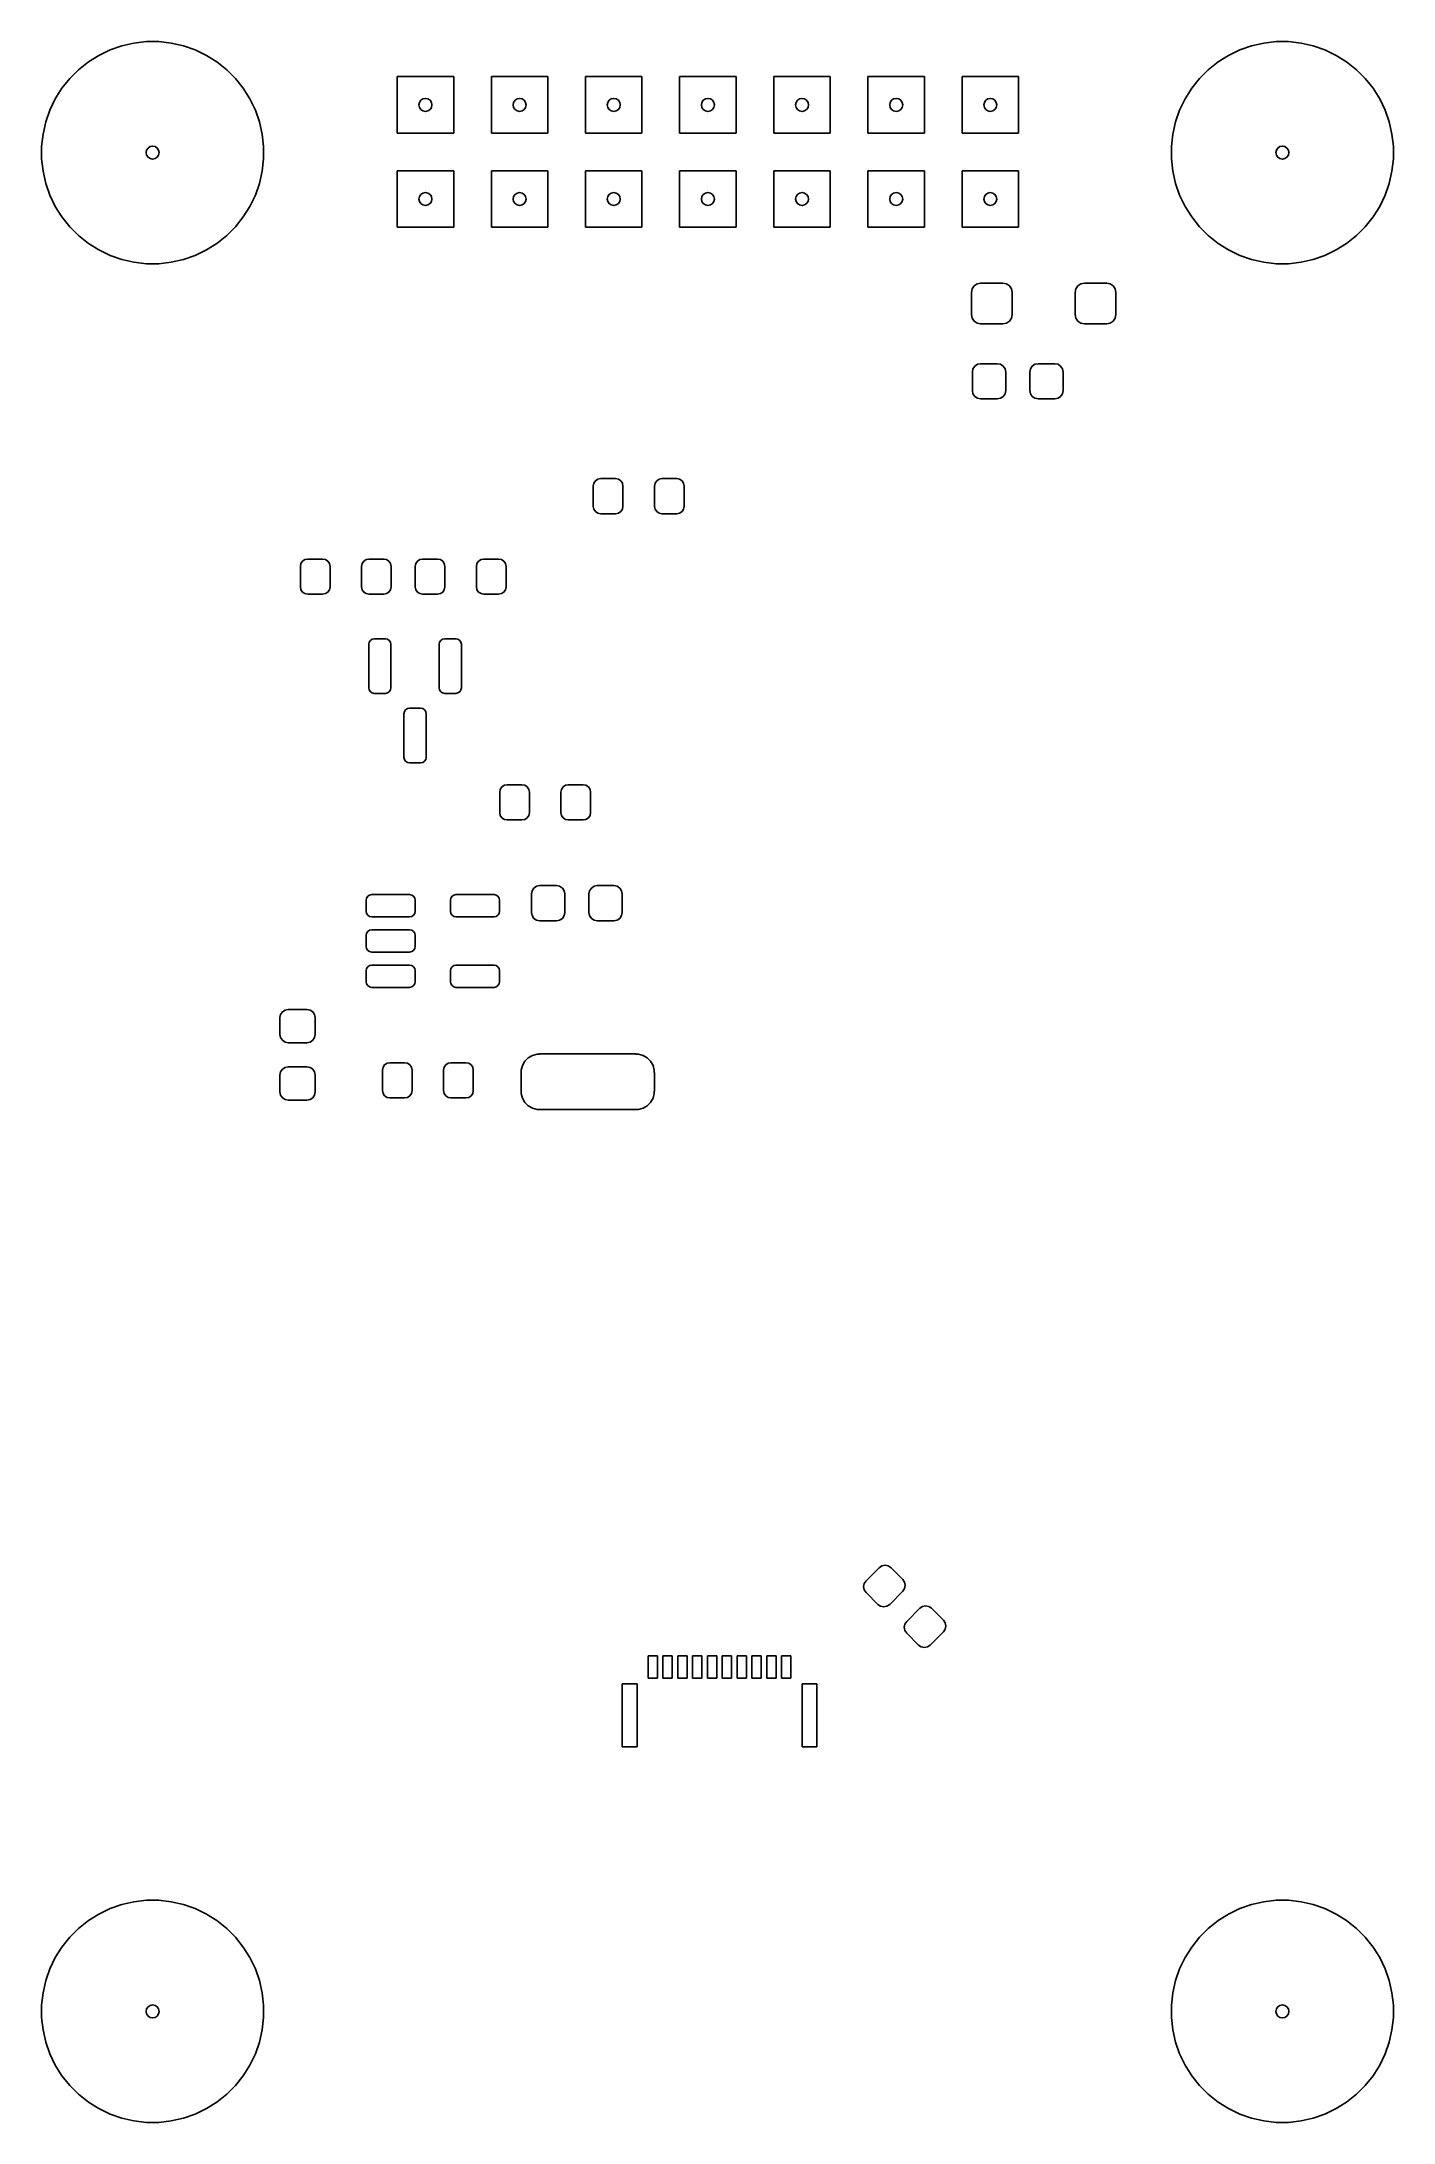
# Model space of a CAD drawing. Header units: inches. Extents: x -0.12 to 1.32, y -0.11 to 2.1.
import ezdxf

# ---------------------------------------------------------------- set-up
doc = ezdxf.new("R2010")
doc.units = ezdxf.units.IN
doc.header["$MEASUREMENT"] = 0
doc.layers.add('BLACK', color=250, linetype='CONTINUOUS')

msp = doc.modelspace()

# ---------------------------------------------------------------- linework, layer by layer
at = {"layer": 'BLACK', "linetype": 'CONTINUOUS'}
for p, q in [((-0.0683, 2.0739), (-0.0571, 2.0809)), ((-0.0571, 2.0809), (-0.0452, 2.0867)), ((-0.0452, 2.0867), (-0.0327, 2.0911)), ((-0.0327, 2.0911), (-0.0198, 2.094)), ((-0.0198, 2.094), (-0.0066, 2.0955)), ((-0.0066, 2.0955), (0.0066, 2.0955)), ((0.0066, 2.0955), (0.0198, 2.094)), ((0.0198, 2.094), (0.0327, 2.0911)), ((0.0327, 2.0911), (0.0452, 2.0867)), ((0.0452, 2.0867), (0.0571, 2.0809)), ((0.0571, 2.0809), (0.0683, 2.0739)), ((1.1317, 2.0739), (1.1429, 2.0809)), ((1.1429, 2.0809), (1.1548, 2.0867)), ((1.1548, 2.0867), (1.1673, 2.0911)), ((1.1673, 2.0911), (1.1802, 2.094)), ((1.1802, 2.094), (1.1934, 2.0955)), ((1.1934, 2.0955), (1.2066, 2.0955)), ((1.2066, 2.0955), (1.2198, 2.094)), ((1.2198, 2.094), (1.2327, 2.0911)), ((1.2327, 2.0911), (1.2452, 2.0867)), ((1.2452, 2.0867), (1.2571, 2.0809)), ((1.2571, 2.0809), (1.2683, 2.0739)), ((-0.0963, 2.0459), (-0.0881, 2.0563)), ((-0.0881, 2.0563), (-0.0787, 2.0656)), ((-0.0787, 2.0656), (-0.0683, 2.0739)), ((0.0683, 2.0739), (0.0787, 2.0656)), ((0.0787, 2.0656), (0.0881, 2.0563)), ((0.0881, 2.0563), (0.0963, 2.0459)), ((0.2598, 1.9983), (0.2598, 2.0583)), ((0.2598, 2.0583), (0.3198, 2.0583)), ((0.3198, 2.0583), (0.3198, 1.9983)), ((0.3598, 1.9983), (0.3598, 2.0583)), ((0.3598, 2.0583), (0.4198, 2.0583)), ((0.4198, 2.0583), (0.4198, 1.9983)), ((0.4598, 1.9983), (0.4598, 2.0583)), ((0.4598, 2.0583), (0.5198, 2.0583)), ((0.5198, 2.0583), (0.5198, 1.9983)), ((0.5598, 1.9983), (0.5598, 2.0583)), ((0.5598, 2.0583), (0.6198, 2.0583)), ((0.6198, 2.0583), (0.6198, 1.9983)), ((0.6598, 1.9983), (0.6598, 2.0583)), ((0.6598, 2.0583), (0.7198, 2.0583)), ((0.7198, 2.0583), (0.7198, 1.9983)), ((0.7598, 1.9983), (0.7598, 2.0583)), ((0.7598, 2.0583), (0.8198, 2.0583)), ((0.8198, 2.0583), (0.8198, 1.9983)), ((0.8598, 1.9983), (0.8598, 2.0583)), ((0.8598, 2.0583), (0.9198, 2.0583)), ((0.9198, 2.0583), (0.9198, 1.9983)), ((1.1037, 2.0459), (1.1119, 2.0563)), ((1.1119, 2.0563), (1.1213, 2.0656)), ((1.1213, 2.0656), (1.1317, 2.0739)), ((1.2683, 2.0739), (1.2787, 2.0656)), ((1.2787, 2.0656), (1.2881, 2.0563)), ((1.2881, 2.0563), (1.2963, 2.0459)), ((-0.1091, 2.0228), (-0.1034, 2.0347)), ((-0.1034, 2.0347), (-0.0963, 2.0459)), ((0.0963, 2.0459), (0.1034, 2.0347)), ((0.1034, 2.0347), (0.1091, 2.0228)), ((1.0909, 2.0228), (1.0966, 2.0347)), ((1.0966, 2.0347), (1.1037, 2.0459)), ((1.2963, 2.0459), (1.3034, 2.0347)), ((1.3034, 2.0347), (1.3091, 2.0228)), ((-0.1135, 2.0103), (-0.1091, 2.0228)), ((0.1091, 2.0228), (0.1135, 2.0103)), ((1.0865, 2.0103), (1.0909, 2.0228)), ((1.3091, 2.0228), (1.3135, 2.0103)), ((-0.1179, 1.9842), (-0.1164, 1.9973)), ((-0.1164, 1.9973), (-0.1135, 2.0103)), ((0.1135, 2.0103), (0.1164, 1.9973)), ((0.1164, 1.9973), (0.1179, 1.9842)), ((0.3198, 1.9983), (0.2598, 1.9983)), ((0.4198, 1.9983), (0.3598, 1.9983)), ((0.5198, 1.9983), (0.4598, 1.9983)), ((0.6198, 1.9983), (0.5598, 1.9983)), ((0.7198, 1.9983), (0.6598, 1.9983)), ((0.8198, 1.9983), (0.7598, 1.9983)), ((0.9198, 1.9983), (0.8598, 1.9983)), ((1.0821, 1.9842), (1.0836, 1.9973)), ((1.0836, 1.9973), (1.0865, 2.0103)), ((1.3135, 2.0103), (1.3164, 1.9973)), ((1.3164, 1.9973), (1.3179, 1.9842)), ((-0.1179, 1.9709), (-0.1179, 1.9842)), ((-0.1164, 1.9578), (-0.1179, 1.9709)), ((0.1179, 1.9709), (0.1164, 1.9578)), ((0.1179, 1.9842), (0.1179, 1.9709)), ((1.0821, 1.9709), (1.0821, 1.9842)), ((1.0836, 1.9578), (1.0821, 1.9709)), ((1.3179, 1.9709), (1.3164, 1.9578)), ((1.3179, 1.9842), (1.3179, 1.9709)), ((-0.1135, 1.9449), (-0.1164, 1.9578)), ((0.1164, 1.9578), (0.1135, 1.9449)), ((0.2598, 1.8983), (0.2598, 1.9583)), ((0.2598, 1.9583), (0.3198, 1.9583)), ((0.3198, 1.9583), (0.3198, 1.8983)), ((0.3598, 1.8983), (0.3598, 1.9583)), ((0.3598, 1.9583), (0.4198, 1.9583)), ((0.4198, 1.9583), (0.4198, 1.8983)), ((0.4598, 1.8983), (0.4598, 1.9583)), ((0.4598, 1.9583), (0.5198, 1.9583)), ((0.5198, 1.9583), (0.5198, 1.8983)), ((0.5598, 1.8983), (0.5598, 1.9583)), ((0.5598, 1.9583), (0.6198, 1.9583)), ((0.6198, 1.9583), (0.6198, 1.8983)), ((0.6598, 1.8983), (0.6598, 1.9583)), ((0.6598, 1.9583), (0.7198, 1.9583)), ((0.7198, 1.9583), (0.7198, 1.8983)), ((0.7598, 1.8983), (0.7598, 1.9583)), ((0.7598, 1.9583), (0.8198, 1.9583)), ((0.8198, 1.9583), (0.8198, 1.8983)), ((0.8598, 1.8983), (0.8598, 1.9583)), ((0.8598, 1.9583), (0.9198, 1.9583)), ((0.9198, 1.9583), (0.9198, 1.8983)), ((1.0865, 1.9449), (1.0836, 1.9578)), ((1.3164, 1.9578), (1.3135, 1.9449)), ((-0.1091, 1.9324), (-0.1135, 1.9449)), ((-0.1034, 1.9204), (-0.1091, 1.9324)), ((0.1091, 1.9324), (0.1034, 1.9204)), ((0.1135, 1.9449), (0.1091, 1.9324)), ((1.0909, 1.9324), (1.0865, 1.9449)), ((1.0966, 1.9204), (1.0909, 1.9324)), ((1.3091, 1.9324), (1.3034, 1.9204)), ((1.3135, 1.9449), (1.3091, 1.9324)), ((-0.0963, 1.9092), (-0.1034, 1.9204)), ((-0.0881, 1.8989), (-0.0963, 1.9092)), ((0.0963, 1.9092), (0.0881, 1.8989)), ((0.1034, 1.9204), (0.0963, 1.9092)), ((1.1037, 1.9092), (1.0966, 1.9204)), ((1.1119, 1.8989), (1.1037, 1.9092)), ((1.2963, 1.9092), (1.2881, 1.8989)), ((1.3034, 1.9204), (1.2963, 1.9092)), ((-0.0787, 1.8895), (-0.0881, 1.8989)), ((-0.0683, 1.8812), (-0.0787, 1.8895)), ((-0.0571, 1.8742), (-0.0683, 1.8812)), ((0.0683, 1.8812), (0.0571, 1.8742)), ((0.0787, 1.8895), (0.0683, 1.8812)), ((0.0881, 1.8989), (0.0787, 1.8895)), ((0.3198, 1.8983), (0.2598, 1.8983)), ((0.4198, 1.8983), (0.3598, 1.8983)), ((0.5198, 1.8983), (0.4598, 1.8983)), ((0.6198, 1.8983), (0.5598, 1.8983)), ((0.7198, 1.8983), (0.6598, 1.8983)), ((0.8198, 1.8983), (0.7598, 1.8983)), ((0.9198, 1.8983), (0.8598, 1.8983)), ((1.1213, 1.8895), (1.1119, 1.8989)), ((1.1317, 1.8812), (1.1213, 1.8895)), ((1.1429, 1.8742), (1.1317, 1.8812)), ((1.2683, 1.8812), (1.2571, 1.8742)), ((1.2787, 1.8895), (1.2683, 1.8812)), ((1.2881, 1.8989), (1.2787, 1.8895)), ((-0.0452, 1.8684), (-0.0571, 1.8742)), ((-0.0327, 1.8641), (-0.0452, 1.8684)), ((-0.0198, 1.8611), (-0.0327, 1.8641)), ((-0.0066, 1.8596), (-0.0198, 1.8611)), ((0.0066, 1.8596), (-0.0066, 1.8596)), ((0.0198, 1.8611), (0.0066, 1.8596)), ((0.0327, 1.8641), (0.0198, 1.8611)), ((0.0452, 1.8684), (0.0327, 1.8641)), ((0.0571, 1.8742), (0.0452, 1.8684)), ((1.1548, 1.8684), (1.1429, 1.8742)), ((1.1673, 1.8641), (1.1548, 1.8684)), ((1.1802, 1.8611), (1.1673, 1.8641)), ((1.1934, 1.8596), (1.1802, 1.8611)), ((1.2066, 1.8596), (1.1934, 1.8596)), ((1.2198, 1.8611), (1.2066, 1.8596)), ((1.2327, 1.8641), (1.2198, 1.8611)), ((1.2452, 1.8684), (1.2327, 1.8641)), ((1.2571, 1.8742), (1.2452, 1.8684)), ((0.8704, 1.8329), (0.8726, 1.8361)), ((0.8726, 1.8361), (0.8758, 1.8382)), ((0.8758, 1.8382), (0.8795, 1.839)), ((0.8795, 1.839), (0.9031, 1.839)), ((0.9031, 1.839), (0.9069, 1.8382)), ((0.9069, 1.8382), (0.9101, 1.8361)), ((0.9101, 1.8361), (0.9122, 1.8329)), ((0.9807, 1.8329), (0.9828, 1.8361)), ((0.9828, 1.8361), (0.986, 1.8382)), ((0.986, 1.8382), (0.9898, 1.839)), ((0.9898, 1.839), (1.0134, 1.839)), ((1.0134, 1.839), (1.0172, 1.8382)), ((1.0172, 1.8382), (1.0203, 1.8361)), ((1.0203, 1.8361), (1.0225, 1.8329)), ((0.8697, 1.8291), (0.8704, 1.8329)), ((0.8697, 1.8055), (0.8697, 1.8291)), ((0.9122, 1.8329), (0.913, 1.8291)), ((0.913, 1.8291), (0.913, 1.8055)), ((0.9799, 1.8291), (0.9807, 1.8329)), ((0.9799, 1.8055), (0.9799, 1.8291)), ((1.0225, 1.8329), (1.0232, 1.8291)), ((1.0232, 1.8291), (1.0232, 1.8055)), ((0.8704, 1.8017), (0.8697, 1.8055)), ((0.8726, 1.7986), (0.8704, 1.8017)), ((0.8758, 1.7964), (0.8726, 1.7986)), ((0.8795, 1.7957), (0.8758, 1.7964)), ((0.9031, 1.7957), (0.8795, 1.7957)), ((0.9069, 1.7964), (0.9031, 1.7957)), ((0.9101, 1.7986), (0.9069, 1.7964)), ((0.9122, 1.8017), (0.9101, 1.7986)), ((0.913, 1.8055), (0.9122, 1.8017)), ((0.9807, 1.8017), (0.9799, 1.8055)), ((0.9828, 1.7986), (0.9807, 1.8017)), ((0.986, 1.7964), (0.9828, 1.7986)), ((0.9898, 1.7957), (0.986, 1.7964)), ((1.0134, 1.7957), (0.9898, 1.7957)), ((1.0172, 1.7964), (1.0134, 1.7957)), ((1.0203, 1.7986), (1.0172, 1.7964)), ((1.0225, 1.8017), (1.0203, 1.7986)), ((1.0232, 1.8055), (1.0225, 1.8017)), ((0.8707, 1.7445), (0.8713, 1.7479)), ((0.8713, 1.7479), (0.8733, 1.7508)), ((0.8733, 1.7508), (0.8761, 1.7527)), ((0.8761, 1.7527), (0.8795, 1.7533)), ((0.8795, 1.7533), (0.8972, 1.7533)), ((0.8972, 1.7533), (0.9006, 1.7527)), ((0.9006, 1.7527), (0.9035, 1.7508)), ((0.9035, 1.7508), (0.9054, 1.7479)), ((0.9054, 1.7479), (0.9061, 1.7445)), ((0.9317, 1.7445), (0.9324, 1.7479)), ((0.9324, 1.7479), (0.9343, 1.7508)), ((0.9343, 1.7508), (0.9372, 1.7527)), ((0.9372, 1.7527), (0.9406, 1.7533)), ((0.9406, 1.7533), (0.9583, 1.7533)), ((0.9583, 1.7533), (0.9617, 1.7527)), ((0.9617, 1.7527), (0.9645, 1.7508)), ((0.9645, 1.7508), (0.9665, 1.7479)), ((0.9665, 1.7479), (0.9671, 1.7445)), ((0.8707, 1.7248), (0.8707, 1.7445)), ((0.8713, 1.7214), (0.8707, 1.7248)), ((0.9061, 1.7248), (0.9054, 1.7214)), ((0.9061, 1.7445), (0.9061, 1.7248)), ((0.9317, 1.7248), (0.9317, 1.7445)), ((0.9324, 1.7214), (0.9317, 1.7248)), ((0.9671, 1.7248), (0.9665, 1.7214)), ((0.9671, 1.7445), (0.9671, 1.7248)), ((0.8733, 1.7185), (0.8713, 1.7214)), ((0.8761, 1.7166), (0.8733, 1.7185)), ((0.8795, 1.7159), (0.8761, 1.7166)), ((0.8972, 1.7159), (0.8795, 1.7159)), ((0.9006, 1.7166), (0.8972, 1.7159)), ((0.9035, 1.7185), (0.9006, 1.7166)), ((0.9054, 1.7214), (0.9035, 1.7185)), ((0.9343, 1.7185), (0.9324, 1.7214)), ((0.9372, 1.7166), (0.9343, 1.7185)), ((0.9406, 1.7159), (0.9372, 1.7166)), ((0.9583, 1.7159), (0.9406, 1.7159)), ((0.9617, 1.7166), (0.9583, 1.7159)), ((0.9645, 1.7185), (0.9617, 1.7166)), ((0.9665, 1.7214), (0.9645, 1.7185)), ((0.4681, 1.6234), (0.4687, 1.6264)), ((0.4681, 1.6018), (0.4681, 1.6234)), ((0.4687, 1.6264), (0.4704, 1.629)), ((0.4704, 1.629), (0.473, 1.6307)), ((0.473, 1.6307), (0.476, 1.6313)), ((0.476, 1.6313), (0.4917, 1.6313)), ((0.4917, 1.6313), (0.4947, 1.6307)), ((0.4947, 1.6307), (0.4973, 1.629)), ((0.4973, 1.629), (0.499, 1.6264)), ((0.499, 1.6264), (0.4996, 1.6234)), ((0.4996, 1.6234), (0.4996, 1.6018)), ((0.5331, 1.6234), (0.5337, 1.6264)), ((0.5331, 1.6018), (0.5331, 1.6234)), ((0.5337, 1.6264), (0.5354, 1.629)), ((0.5354, 1.629), (0.5379, 1.6307)), ((0.5379, 1.6307), (0.5409, 1.6313)), ((0.5409, 1.6313), (0.5567, 1.6313)), ((0.5567, 1.6313), (0.5597, 1.6307)), ((0.5597, 1.6307), (0.5623, 1.629)), ((0.5623, 1.629), (0.564, 1.6264)), ((0.564, 1.6264), (0.5646, 1.6234)), ((0.5646, 1.6234), (0.5646, 1.6018)), ((0.4687, 1.5988), (0.4681, 1.6018)), ((0.4704, 1.5962), (0.4687, 1.5988)), ((0.473, 1.5945), (0.4704, 1.5962)), ((0.476, 1.5939), (0.473, 1.5945)), ((0.4917, 1.5939), (0.476, 1.5939)), ((0.4947, 1.5945), (0.4917, 1.5939)), ((0.4973, 1.5962), (0.4947, 1.5945)), ((0.499, 1.5988), (0.4973, 1.5962)), ((0.4996, 1.6018), (0.499, 1.5988)), ((0.5337, 1.5988), (0.5331, 1.6018)), ((0.5354, 1.5962), (0.5337, 1.5988)), ((0.5379, 1.5945), (0.5354, 1.5962)), ((0.5409, 1.5939), (0.5379, 1.5945)), ((0.5567, 1.5939), (0.5409, 1.5939)), ((0.5597, 1.5945), (0.5567, 1.5939)), ((0.5623, 1.5962), (0.5597, 1.5945)), ((0.564, 1.5988), (0.5623, 1.5962)), ((0.5646, 1.6018), (0.564, 1.5988)), ((0.1569, 1.538), (0.1575, 1.541)), ((0.1569, 1.5163), (0.1569, 1.538)), ((0.1575, 1.541), (0.1592, 1.5436)), ((0.1592, 1.5436), (0.1618, 1.5453)), ((0.1618, 1.5453), (0.1648, 1.5459)), ((0.1648, 1.5459), (0.1805, 1.5459)), ((0.1805, 1.5459), (0.1835, 1.5453)), ((0.1835, 1.5453), (0.1861, 1.5436)), ((0.1861, 1.5436), (0.1878, 1.541)), ((0.1878, 1.541), (0.1884, 1.538)), ((0.1884, 1.538), (0.1884, 1.5163)), ((0.2219, 1.538), (0.2224, 1.541)), ((0.2219, 1.5163), (0.2219, 1.538)), ((0.2224, 1.541), (0.2242, 1.5436)), ((0.2242, 1.5436), (0.2267, 1.5453)), ((0.2267, 1.5453), (0.2297, 1.5459)), ((0.2297, 1.5459), (0.2455, 1.5459)), ((0.2455, 1.5459), (0.2485, 1.5453)), ((0.2485, 1.5453), (0.251, 1.5436)), ((0.251, 1.5436), (0.2527, 1.541)), ((0.2527, 1.541), (0.2533, 1.538)), ((0.2533, 1.538), (0.2533, 1.5163)), ((0.2789, 1.538), (0.2795, 1.541)), ((0.2789, 1.5163), (0.2789, 1.538)), ((0.2795, 1.541), (0.2812, 1.5436)), ((0.2812, 1.5436), (0.2838, 1.5453)), ((0.2838, 1.5453), (0.2868, 1.5459)), ((0.2868, 1.5459), (0.3026, 1.5459)), ((0.3026, 1.5459), (0.3056, 1.5453)), ((0.3056, 1.5453), (0.3081, 1.5436)), ((0.3081, 1.5436), (0.3098, 1.541)), ((0.3098, 1.541), (0.3104, 1.538)), ((0.3104, 1.538), (0.3104, 1.5163)), ((0.3439, 1.538), (0.3445, 1.541)), ((0.3439, 1.5163), (0.3439, 1.538)), ((0.3445, 1.541), (0.3462, 1.5436)), ((0.3462, 1.5436), (0.3488, 1.5453)), ((0.3488, 1.5453), (0.3518, 1.5459)), ((0.3518, 1.5459), (0.3675, 1.5459)), ((0.3675, 1.5459), (0.3705, 1.5453)), ((0.3705, 1.5453), (0.3731, 1.5436)), ((0.3731, 1.5436), (0.3748, 1.541)), ((0.3748, 1.541), (0.3754, 1.538)), ((0.3754, 1.538), (0.3754, 1.5163)), ((0.1575, 1.5133), (0.1569, 1.5163)), ((0.1592, 1.5108), (0.1575, 1.5133)), ((0.1618, 1.5091), (0.1592, 1.5108)), ((0.1648, 1.5085), (0.1618, 1.5091)), ((0.1805, 1.5085), (0.1648, 1.5085)), ((0.1835, 1.5091), (0.1805, 1.5085)), ((0.1861, 1.5108), (0.1835, 1.5091)), ((0.1878, 1.5133), (0.1861, 1.5108)), ((0.1884, 1.5163), (0.1878, 1.5133)), ((0.2224, 1.5133), (0.2219, 1.5163)), ((0.2242, 1.5108), (0.2224, 1.5133)), ((0.2267, 1.5091), (0.2242, 1.5108)), ((0.2297, 1.5085), (0.2267, 1.5091)), ((0.2455, 1.5085), (0.2297, 1.5085)), ((0.2485, 1.5091), (0.2455, 1.5085)), ((0.251, 1.5108), (0.2485, 1.5091)), ((0.2527, 1.5133), (0.251, 1.5108)), ((0.2533, 1.5163), (0.2527, 1.5133)), ((0.2795, 1.5133), (0.2789, 1.5163)), ((0.2812, 1.5108), (0.2795, 1.5133)), ((0.2838, 1.5091), (0.2812, 1.5108)), ((0.2868, 1.5085), (0.2838, 1.5091)), ((0.3026, 1.5085), (0.2868, 1.5085)), ((0.3056, 1.5091), (0.3026, 1.5085)), ((0.3081, 1.5108), (0.3056, 1.5091)), ((0.3098, 1.5133), (0.3081, 1.5108)), ((0.3104, 1.5163), (0.3098, 1.5133)), ((0.3445, 1.5133), (0.3439, 1.5163)), ((0.3462, 1.5108), (0.3445, 1.5133)), ((0.3488, 1.5091), (0.3462, 1.5108)), ((0.3518, 1.5085), (0.3488, 1.5091)), ((0.3675, 1.5085), (0.3518, 1.5085)), ((0.3705, 1.5091), (0.3675, 1.5085)), ((0.3731, 1.5108), (0.3705, 1.5091)), ((0.3748, 1.5133), (0.3731, 1.5108)), ((0.3754, 1.5163), (0.3748, 1.5133)), ((0.23, 1.4576), (0.2313, 1.4595)), ((0.2313, 1.4595), (0.2332, 1.4608)), ((0.2332, 1.4608), (0.2354, 1.4612)), ((0.2354, 1.4612), (0.2472, 1.4612)), ((0.2472, 1.4612), (0.2495, 1.4608)), ((0.2495, 1.4608), (0.2514, 1.4595)), ((0.2514, 1.4595), (0.2527, 1.4576)), ((0.3048, 1.4576), (0.3061, 1.4595)), ((0.3061, 1.4595), (0.308, 1.4608)), ((0.308, 1.4608), (0.3102, 1.4612)), ((0.3102, 1.4612), (0.322, 1.4612)), ((0.322, 1.4612), (0.3243, 1.4608)), ((0.3243, 1.4608), (0.3262, 1.4595)), ((0.3262, 1.4595), (0.3275, 1.4576)), ((0.2295, 1.4553), (0.23, 1.4576)), ((0.2295, 1.4091), (0.2295, 1.4553)), ((0.2527, 1.4576), (0.2531, 1.4553)), ((0.2531, 1.4553), (0.2531, 1.4091)), ((0.3043, 1.4553), (0.3048, 1.4576)), ((0.3043, 1.4091), (0.3043, 1.4553)), ((0.3275, 1.4576), (0.328, 1.4553)), ((0.328, 1.4553), (0.328, 1.4091)), ((0.23, 1.4068), (0.2295, 1.4091)), ((0.2313, 1.4049), (0.23, 1.4068)), ((0.2332, 1.4036), (0.2313, 1.4049)), ((0.2354, 1.4031), (0.2332, 1.4036)), ((0.2472, 1.4031), (0.2354, 1.4031)), ((0.2495, 1.4036), (0.2472, 1.4031)), ((0.2514, 1.4049), (0.2495, 1.4036)), ((0.2527, 1.4068), (0.2514, 1.4049)), ((0.2531, 1.4091), (0.2527, 1.4068)), ((0.3048, 1.4068), (0.3043, 1.4091)), ((0.3061, 1.4049), (0.3048, 1.4068)), ((0.308, 1.4036), (0.3061, 1.4049)), ((0.3102, 1.4031), (0.308, 1.4036)), ((0.322, 1.4031), (0.3102, 1.4031)), ((0.3243, 1.4036), (0.322, 1.4031)), ((0.3262, 1.4049), (0.3243, 1.4036)), ((0.3275, 1.4068), (0.3262, 1.4049)), ((0.328, 1.4091), (0.3275, 1.4068)), ((0.2669, 1.3815), (0.2674, 1.3838)), ((0.2669, 1.3352), (0.2669, 1.3815)), ((0.2674, 1.3838), (0.2687, 1.3857)), ((0.2687, 1.3857), (0.2706, 1.387)), ((0.2706, 1.387), (0.2728, 1.3874)), ((0.2728, 1.3874), (0.2846, 1.3874)), ((0.2846, 1.3874), (0.2869, 1.387)), ((0.2869, 1.387), (0.2888, 1.3857)), ((0.2888, 1.3857), (0.2901, 1.3838)), ((0.2901, 1.3838), (0.2906, 1.3815)), ((0.2906, 1.3815), (0.2906, 1.3352)), ((0.2674, 1.333), (0.2669, 1.3352)), ((0.2687, 1.3311), (0.2674, 1.333)), ((0.2706, 1.3298), (0.2687, 1.3311)), ((0.2728, 1.3293), (0.2706, 1.3298)), ((0.2846, 1.3293), (0.2728, 1.3293)), ((0.2869, 1.3298), (0.2846, 1.3293)), ((0.2888, 1.3311), (0.2869, 1.3298)), ((0.2901, 1.333), (0.2888, 1.3311)), ((0.2906, 1.3352), (0.2901, 1.333)), ((0.371, 1.3038), (0.3736, 1.3055)), ((0.3736, 1.3055), (0.3766, 1.3061)), ((0.3766, 1.3061), (0.3923, 1.3061)), ((0.3923, 1.3061), (0.3953, 1.3055)), ((0.3953, 1.3055), (0.3979, 1.3038)), ((0.436, 1.3038), (0.4385, 1.3055)), ((0.4385, 1.3055), (0.4415, 1.3061)), ((0.4415, 1.3061), (0.4573, 1.3061)), ((0.4573, 1.3061), (0.4603, 1.3055)), ((0.4603, 1.3055), (0.4629, 1.3038)), ((0.3687, 1.2982), (0.3693, 1.3012)), ((0.3687, 1.2766), (0.3687, 1.2982)), ((0.3693, 1.3012), (0.371, 1.3038)), ((0.3979, 1.3038), (0.3996, 1.3012)), ((0.3996, 1.3012), (0.4002, 1.2982)), ((0.4002, 1.2982), (0.4002, 1.2766)), ((0.4337, 1.2982), (0.4343, 1.3012)), ((0.4337, 1.2766), (0.4337, 1.2982)), ((0.4343, 1.3012), (0.436, 1.3038)), ((0.4629, 1.3038), (0.4646, 1.3012)), ((0.4646, 1.3012), (0.4652, 1.2982)), ((0.4652, 1.2982), (0.4652, 1.2766)), ((0.3693, 1.2736), (0.3687, 1.2766)), ((0.371, 1.271), (0.3693, 1.2736)), ((0.3736, 1.2693), (0.371, 1.271)), ((0.3766, 1.2687), (0.3736, 1.2693)), ((0.3923, 1.2687), (0.3766, 1.2687)), ((0.3953, 1.2693), (0.3923, 1.2687)), ((0.3979, 1.271), (0.3953, 1.2693)), ((0.3996, 1.2736), (0.3979, 1.271)), ((0.4002, 1.2766), (0.3996, 1.2736)), ((0.4343, 1.2736), (0.4337, 1.2766)), ((0.436, 1.271), (0.4343, 1.2736)), ((0.4385, 1.2693), (0.436, 1.271)), ((0.4415, 1.2687), (0.4385, 1.2693)), ((0.4573, 1.2687), (0.4415, 1.2687)), ((0.4603, 1.2693), (0.4573, 1.2687)), ((0.4629, 1.271), (0.4603, 1.2693)), ((0.4646, 1.2736), (0.4629, 1.271)), ((0.4652, 1.2766), (0.4646, 1.2736)), ((0.4024, 1.1902), (0.403, 1.1935)), ((0.403, 1.1935), (0.405, 1.1964)), ((0.405, 1.1964), (0.4078, 1.1983)), ((0.4078, 1.1983), (0.4112, 1.199)), ((0.4112, 1.199), (0.4289, 1.199)), ((0.4289, 1.199), (0.4323, 1.1983)), ((0.4323, 1.1983), (0.4352, 1.1964)), ((0.4352, 1.1964), (0.4371, 1.1935)), ((0.4371, 1.1935), (0.4378, 1.1902)), ((0.4634, 1.1902), (0.4641, 1.1935)), ((0.4641, 1.1935), (0.466, 1.1964)), ((0.466, 1.1964), (0.4689, 1.1983)), ((0.4689, 1.1983), (0.4722, 1.199)), ((0.4722, 1.199), (0.49, 1.199)), ((0.49, 1.199), (0.4934, 1.1983)), ((0.4934, 1.1983), (0.4962, 1.1964)), ((0.4962, 1.1964), (0.4981, 1.1935)), ((0.4981, 1.1935), (0.4988, 1.1902)), ((0.2268, 1.1835), (0.2272, 1.1857)), ((0.2268, 1.1717), (0.2268, 1.1835)), ((0.2272, 1.1694), (0.2268, 1.1717)), ((0.2272, 1.1857), (0.2285, 1.1876)), ((0.2285, 1.1876), (0.2304, 1.1889)), ((0.2304, 1.1889), (0.2327, 1.1894)), ((0.2327, 1.1894), (0.273, 1.1894)), ((0.273, 1.1894), (0.2753, 1.1889)), ((0.2753, 1.1889), (0.2772, 1.1876)), ((0.2772, 1.1876), (0.2785, 1.1857)), ((0.2785, 1.1857), (0.2789, 1.1835)), ((0.2789, 1.1717), (0.2785, 1.1694)), ((0.2789, 1.1835), (0.2789, 1.1717)), ((0.3163, 1.1835), (0.3168, 1.1857)), ((0.3163, 1.1717), (0.3163, 1.1835)), ((0.3168, 1.1694), (0.3163, 1.1717)), ((0.3168, 1.1857), (0.3181, 1.1876)), ((0.3181, 1.1876), (0.32, 1.1889)), ((0.32, 1.1889), (0.3222, 1.1894)), ((0.3222, 1.1894), (0.3626, 1.1894)), ((0.3626, 1.1894), (0.3649, 1.1889)), ((0.3649, 1.1889), (0.3668, 1.1876)), ((0.3668, 1.1876), (0.3681, 1.1857)), ((0.3681, 1.1857), (0.3685, 1.1835)), ((0.3685, 1.1717), (0.3681, 1.1694)), ((0.3685, 1.1835), (0.3685, 1.1717)), ((0.4024, 1.1705), (0.4024, 1.1902)), ((0.4378, 1.1902), (0.4378, 1.1705)), ((0.4634, 1.1705), (0.4634, 1.1902)), ((0.4988, 1.1902), (0.4988, 1.1705)), ((0.2285, 1.1675), (0.2272, 1.1694)), ((0.2272, 1.1483), (0.2285, 1.1502)), ((0.2304, 1.1662), (0.2285, 1.1675)), ((0.2285, 1.1502), (0.2304, 1.1515)), ((0.2327, 1.1657), (0.2304, 1.1662)), ((0.2304, 1.1515), (0.2327, 1.152)), ((0.273, 1.1657), (0.2327, 1.1657)), ((0.2327, 1.152), (0.273, 1.152)), ((0.2753, 1.1662), (0.273, 1.1657)), ((0.273, 1.152), (0.2753, 1.1515)), ((0.2772, 1.1675), (0.2753, 1.1662)), ((0.2753, 1.1515), (0.2772, 1.1502)), ((0.2785, 1.1694), (0.2772, 1.1675)), ((0.2772, 1.1502), (0.2785, 1.1483)), ((0.3181, 1.1675), (0.3168, 1.1694)), ((0.32, 1.1662), (0.3181, 1.1675)), ((0.3222, 1.1657), (0.32, 1.1662)), ((0.3626, 1.1657), (0.3222, 1.1657)), ((0.3649, 1.1662), (0.3626, 1.1657)), ((0.3668, 1.1675), (0.3649, 1.1662)), ((0.3681, 1.1694), (0.3668, 1.1675)), ((0.403, 1.1671), (0.4024, 1.1705)), ((0.405, 1.1642), (0.403, 1.1671)), ((0.4078, 1.1623), (0.405, 1.1642)), ((0.4112, 1.1616), (0.4078, 1.1623)), ((0.4289, 1.1616), (0.4112, 1.1616)), ((0.4323, 1.1623), (0.4289, 1.1616)), ((0.4352, 1.1642), (0.4323, 1.1623)), ((0.4371, 1.1671), (0.4352, 1.1642)), ((0.4378, 1.1705), (0.4371, 1.1671)), ((0.4641, 1.1671), (0.4634, 1.1705)), ((0.466, 1.1642), (0.4641, 1.1671)), ((0.4689, 1.1623), (0.466, 1.1642)), ((0.4722, 1.1616), (0.4689, 1.1623)), ((0.49, 1.1616), (0.4722, 1.1616)), ((0.4934, 1.1623), (0.49, 1.1616)), ((0.4962, 1.1642), (0.4934, 1.1623)), ((0.4981, 1.1671), (0.4962, 1.1642)), ((0.4988, 1.1705), (0.4981, 1.1671)), ((0.2268, 1.1461), (0.2272, 1.1483)), ((0.2268, 1.1343), (0.2268, 1.1461)), ((0.2272, 1.132), (0.2268, 1.1343)), ((0.2285, 1.1301), (0.2272, 1.132)), ((0.2304, 1.1288), (0.2285, 1.1301)), ((0.2327, 1.1283), (0.2304, 1.1288)), ((0.273, 1.1283), (0.2327, 1.1283)), ((0.2753, 1.1288), (0.273, 1.1283)), ((0.2772, 1.1301), (0.2753, 1.1288)), ((0.2785, 1.132), (0.2772, 1.1301)), ((0.2785, 1.1483), (0.2789, 1.1461)), ((0.2789, 1.1343), (0.2785, 1.132)), ((0.2789, 1.1461), (0.2789, 1.1343)), ((0.2268, 1.1087), (0.2272, 1.1109)), ((0.2268, 1.0969), (0.2268, 1.1087)), ((0.2272, 1.1109), (0.2285, 1.1128)), ((0.2285, 1.1128), (0.2304, 1.1141)), ((0.2304, 1.1141), (0.2327, 1.1146)), ((0.2327, 1.1146), (0.273, 1.1146)), ((0.273, 1.1146), (0.2753, 1.1141)), ((0.2753, 1.1141), (0.2772, 1.1128)), ((0.2772, 1.1128), (0.2785, 1.1109)), ((0.2785, 1.1109), (0.2789, 1.1087)), ((0.2789, 1.1087), (0.2789, 1.0969)), ((0.3163, 1.1087), (0.3168, 1.1109)), ((0.3163, 1.0969), (0.3163, 1.1087)), ((0.3168, 1.1109), (0.3181, 1.1128)), ((0.3181, 1.1128), (0.32, 1.1141)), ((0.32, 1.1141), (0.3222, 1.1146)), ((0.3222, 1.1146), (0.3626, 1.1146)), ((0.3626, 1.1146), (0.3649, 1.1141)), ((0.3649, 1.1141), (0.3668, 1.1128)), ((0.3668, 1.1128), (0.3681, 1.1109)), ((0.3681, 1.1109), (0.3685, 1.1087)), ((0.3685, 1.1087), (0.3685, 1.0969)), ((0.2272, 1.0946), (0.2268, 1.0969)), ((0.2285, 1.0927), (0.2272, 1.0946)), ((0.2304, 1.0914), (0.2285, 1.0927)), ((0.2327, 1.0909), (0.2304, 1.0914)), ((0.273, 1.0909), (0.2327, 1.0909)), ((0.2753, 1.0914), (0.273, 1.0909)), ((0.2772, 1.0927), (0.2753, 1.0914)), ((0.2785, 1.0946), (0.2772, 1.0927)), ((0.2789, 1.0969), (0.2785, 1.0946)), ((0.3168, 1.0946), (0.3163, 1.0969)), ((0.3181, 1.0927), (0.3168, 1.0946)), ((0.32, 1.0914), (0.3181, 1.0927)), ((0.3222, 1.0909), (0.32, 1.0914)), ((0.3626, 1.0909), (0.3222, 1.0909)), ((0.3649, 1.0914), (0.3626, 1.0909)), ((0.3668, 1.0927), (0.3649, 1.0914)), ((0.3681, 1.0946), (0.3668, 1.0927)), ((0.3685, 1.0969), (0.3681, 1.0946)), ((0.1352, 1.0587), (0.1359, 1.0621)), ((0.1359, 1.0621), (0.1378, 1.0649)), ((0.1378, 1.0649), (0.1407, 1.0668)), ((0.1407, 1.0668), (0.1441, 1.0675)), ((0.1441, 1.0675), (0.1638, 1.0675)), ((0.1638, 1.0675), (0.1672, 1.0668)), ((0.1672, 1.0668), (0.17, 1.0649)), ((0.17, 1.0649), (0.172, 1.0621)), ((0.172, 1.0621), (0.1726, 1.0587)), ((0.1352, 1.0409), (0.1352, 1.0587)), ((0.1359, 1.0376), (0.1352, 1.0409)), ((0.1726, 1.0409), (0.172, 1.0376)), ((0.1726, 1.0587), (0.1726, 1.0409)), ((0.1378, 1.0347), (0.1359, 1.0376)), ((0.1407, 1.0328), (0.1378, 1.0347)), ((0.1441, 1.0321), (0.1407, 1.0328)), ((0.1638, 1.0321), (0.1441, 1.0321)), ((0.1672, 1.0328), (0.1638, 1.0321)), ((0.17, 1.0347), (0.1672, 1.0328)), ((0.172, 1.0376), (0.17, 1.0347)), ((0.399, 1.016), (0.4035, 1.0186)), ((0.4035, 1.0186), (0.4085, 1.0199)), ((0.4085, 1.0199), (0.411, 1.0199)), ((0.411, 1.0199), (0.411, 1.0201)), ((0.411, 1.0201), (0.4327, 1.0201)), ((0.4327, 1.0201), (0.4917, 1.0201)), ((0.4917, 1.0201), (0.5134, 1.0201)), ((0.5134, 1.0201), (0.5134, 1.0199)), ((0.5134, 1.0199), (0.516, 1.0199)), ((0.516, 1.0199), (0.5209, 1.0186)), ((0.5209, 1.0186), (0.5254, 1.016)), ((0.1352, 0.9976), (0.1359, 1.001)), ((0.1352, 0.9799), (0.1352, 0.9976)), ((0.1359, 1.001), (0.1378, 1.0039)), ((0.1378, 1.0039), (0.1407, 1.0058)), ((0.1407, 1.0058), (0.1441, 1.0065)), ((0.1441, 1.0065), (0.1638, 1.0065)), ((0.1638, 1.0065), (0.1672, 1.0058)), ((0.1672, 1.0058), (0.17, 1.0039)), ((0.17, 1.0039), (0.172, 1.001)), ((0.172, 1.001), (0.1726, 0.9976)), ((0.1726, 0.9976), (0.1726, 0.9799)), ((0.2441, 1.003), (0.2447, 1.006)), ((0.2441, 0.9813), (0.2441, 1.003)), ((0.2447, 1.006), (0.2464, 1.0085)), ((0.2464, 1.0085), (0.249, 1.0102)), ((0.249, 1.0102), (0.252, 1.0108)), ((0.252, 1.0108), (0.2677, 1.0108)), ((0.2677, 1.0108), (0.2707, 1.0102)), ((0.2707, 1.0102), (0.2733, 1.0085)), ((0.2733, 1.0085), (0.275, 1.006)), ((0.275, 1.006), (0.2756, 1.003)), ((0.2756, 1.003), (0.2756, 0.9813)), ((0.3091, 1.003), (0.3097, 1.006)), ((0.3091, 0.9813), (0.3091, 1.003)), ((0.3097, 1.006), (0.3114, 1.0085)), ((0.3114, 1.0085), (0.3139, 1.0102)), ((0.3139, 1.0102), (0.3169, 1.0108)), ((0.3169, 1.0108), (0.3327, 1.0108)), ((0.3327, 1.0108), (0.3357, 1.0102)), ((0.3357, 1.0102), (0.3382, 1.0085)), ((0.3382, 1.0085), (0.34, 1.006)), ((0.34, 1.006), (0.3406, 1.003)), ((0.3406, 1.003), (0.3406, 0.9813)), ((0.3913, 0.9807), (0.3913, 1.0004)), ((0.3913, 1.0004), (0.3915, 1.0004)), ((0.3915, 1.003), (0.3928, 1.0079)), ((0.3915, 1.0004), (0.3915, 1.003)), ((0.3928, 1.0079), (0.3954, 1.0124)), ((0.3954, 1.0124), (0.399, 1.016)), ((0.5254, 1.016), (0.529, 1.0124)), ((0.529, 1.0124), (0.5316, 1.0079)), ((0.5316, 1.0079), (0.5329, 1.003)), ((0.5329, 1.003), (0.5329, 1.0004)), ((0.5329, 1.0004), (0.5331, 1.0004)), ((0.5331, 1.0004), (0.5331, 0.9807)), ((0.1359, 0.9765), (0.1352, 0.9799)), ((0.1378, 0.9737), (0.1359, 0.9765)), ((0.1407, 0.9717), (0.1378, 0.9737)), ((0.17, 0.9737), (0.1672, 0.9717)), ((0.172, 0.9765), (0.17, 0.9737)), ((0.1726, 0.9799), (0.172, 0.9765)), ((0.2447, 0.9783), (0.2441, 0.9813)), ((0.2464, 0.9757), (0.2447, 0.9783)), ((0.249, 0.974), (0.2464, 0.9757)), ((0.252, 0.9734), (0.249, 0.974)), ((0.2677, 0.9734), (0.252, 0.9734)), ((0.2707, 0.974), (0.2677, 0.9734)), ((0.2733, 0.9757), (0.2707, 0.974)), ((0.275, 0.9783), (0.2733, 0.9757)), ((0.2756, 0.9813), (0.275, 0.9783)), ((0.3097, 0.9783), (0.3091, 0.9813)), ((0.3114, 0.9757), (0.3097, 0.9783)), ((0.3139, 0.974), (0.3114, 0.9757)), ((0.3169, 0.9734), (0.3139, 0.974)), ((0.3327, 0.9734), (0.3169, 0.9734)), ((0.3357, 0.974), (0.3327, 0.9734)), ((0.3382, 0.9757), (0.3357, 0.974)), ((0.34, 0.9783), (0.3382, 0.9757)), ((0.3406, 0.9813), (0.34, 0.9783)), ((0.3915, 0.9807), (0.3913, 0.9807)), ((0.3915, 0.9781), (0.3915, 0.9807)), ((0.3928, 0.9732), (0.3915, 0.9781)), ((0.3954, 0.9687), (0.3928, 0.9732)), ((0.5316, 0.9732), (0.529, 0.9687)), ((0.5329, 0.9781), (0.5316, 0.9732)), ((0.5331, 0.9807), (0.5329, 0.9807)), ((0.5329, 0.9807), (0.5329, 0.9781)), ((0.1441, 0.9711), (0.1407, 0.9717)), ((0.1638, 0.9711), (0.1441, 0.9711)), ((0.1672, 0.9717), (0.1638, 0.9711)), ((0.399, 0.9651), (0.3954, 0.9687)), ((0.4035, 0.9625), (0.399, 0.9651)), ((0.4085, 0.9612), (0.4035, 0.9625)), ((0.411, 0.9612), (0.4085, 0.9612)), ((0.411, 0.961), (0.411, 0.9612)), ((0.4327, 0.961), (0.411, 0.961)), ((0.4425, 0.961), (0.4327, 0.961)), ((0.4819, 0.961), (0.4425, 0.961)), ((0.4917, 0.961), (0.4819, 0.961)), ((0.5134, 0.961), (0.4917, 0.961)), ((0.516, 0.9612), (0.5134, 0.9612)), ((0.5134, 0.9612), (0.5134, 0.961)), ((0.5209, 0.9625), (0.516, 0.9612)), ((0.5254, 0.9651), (0.5209, 0.9625)), ((0.529, 0.9687), (0.5254, 0.9651)), ((0.7578, 0.4605), (0.7718, 0.4744)), ((0.7718, 0.4744), (0.7746, 0.4764)), ((0.7746, 0.4764), (0.778, 0.477)), ((0.778, 0.477), (0.7814, 0.4764)), ((0.7814, 0.4764), (0.7843, 0.4744)), ((0.7843, 0.4744), (0.7968, 0.4619)), ((0.7552, 0.4543), (0.7559, 0.4577)), ((0.7559, 0.4509), (0.7552, 0.4543)), ((0.7559, 0.4577), (0.7578, 0.4605)), ((0.7578, 0.448), (0.7559, 0.4509)), ((0.7704, 0.4355), (0.7578, 0.448)), ((0.7968, 0.4494), (0.7829, 0.4355)), ((0.7968, 0.4619), (0.7987, 0.459)), ((0.7987, 0.4523), (0.7968, 0.4494)), ((0.7987, 0.459), (0.7994, 0.4557)), ((0.7994, 0.4557), (0.7987, 0.4523)), ((0.7732, 0.4336), (0.7704, 0.4355)), ((0.7766, 0.4329), (0.7732, 0.4336)), ((0.78, 0.4336), (0.7766, 0.4329)), ((0.7829, 0.4355), (0.78, 0.4336)), ((0.801, 0.4174), (0.8149, 0.4313)), ((0.8149, 0.4313), (0.8178, 0.4332)), ((0.8178, 0.4332), (0.8212, 0.4339)), ((0.8212, 0.4339), (0.8246, 0.4332)), ((0.8246, 0.4332), (0.8274, 0.4313)), ((0.8274, 0.4313), (0.84, 0.4188)), ((0.7984, 0.4111), (0.7991, 0.4145)), ((0.7991, 0.4077), (0.7984, 0.4111)), ((0.7991, 0.4145), (0.801, 0.4174)), ((0.801, 0.4049), (0.7991, 0.4077)), ((0.8135, 0.3923), (0.801, 0.4049)), ((0.84, 0.4062), (0.826, 0.3923)), ((0.84, 0.4188), (0.8419, 0.4159)), ((0.8419, 0.4091), (0.84, 0.4062)), ((0.8419, 0.4159), (0.8426, 0.4125)), ((0.8426, 0.4125), (0.8419, 0.4091)), ((0.5264, 0.3571), (0.5264, 0.3807)), ((0.5264, 0.3807), (0.5362, 0.3807)), ((0.5362, 0.3807), (0.5362, 0.3571)), ((0.5421, 0.3571), (0.5421, 0.3807)), ((0.5421, 0.3807), (0.552, 0.3807)), ((0.552, 0.3807), (0.552, 0.3571)), ((0.5579, 0.3571), (0.5579, 0.3807)), ((0.5579, 0.3807), (0.5677, 0.3807)), ((0.5677, 0.3807), (0.5677, 0.3571)), ((0.5736, 0.3571), (0.5736, 0.3807)), ((0.5736, 0.3807), (0.5835, 0.3807)), ((0.5835, 0.3807), (0.5835, 0.3571)), ((0.5894, 0.3571), (0.5894, 0.3807)), ((0.5894, 0.3807), (0.5992, 0.3807)), ((0.5992, 0.3807), (0.5992, 0.3571)), ((0.6051, 0.3571), (0.6051, 0.3807)), ((0.6051, 0.3807), (0.615, 0.3807)), ((0.615, 0.3807), (0.615, 0.3571)), ((0.6209, 0.3571), (0.6209, 0.3807)), ((0.6209, 0.3807), (0.6307, 0.3807)), ((0.6307, 0.3807), (0.6307, 0.3571)), ((0.6366, 0.3571), (0.6366, 0.3807)), ((0.6366, 0.3807), (0.6465, 0.3807)), ((0.6465, 0.3807), (0.6465, 0.3571)), ((0.6524, 0.3571), (0.6524, 0.3807)), ((0.6524, 0.3807), (0.6622, 0.3807)), ((0.6622, 0.3807), (0.6622, 0.3571)), ((0.6681, 0.3571), (0.6681, 0.3807)), ((0.6681, 0.3807), (0.678, 0.3807)), ((0.678, 0.3807), (0.678, 0.3571)), ((0.8164, 0.3904), (0.8135, 0.3923)), ((0.8198, 0.3897), (0.8164, 0.3904)), ((0.8232, 0.3904), (0.8198, 0.3897)), ((0.826, 0.3923), (0.8232, 0.3904)), ((0.5362, 0.3571), (0.5264, 0.3571)), ((0.552, 0.3571), (0.5421, 0.3571)), ((0.5677, 0.3571), (0.5579, 0.3571)), ((0.5835, 0.3571), (0.5736, 0.3571)), ((0.5992, 0.3571), (0.5894, 0.3571)), ((0.615, 0.3571), (0.6051, 0.3571)), ((0.6307, 0.3571), (0.6209, 0.3571)), ((0.6465, 0.3571), (0.6366, 0.3571)), ((0.6622, 0.3571), (0.6524, 0.3571)), ((0.678, 0.3571), (0.6681, 0.3571)), ((0.4988, 0.2843), (0.4988, 0.3512)), ((0.4988, 0.3512), (0.5146, 0.3512)), ((0.5146, 0.3512), (0.5146, 0.2843)), ((0.6898, 0.2843), (0.6898, 0.3512)), ((0.6898, 0.3512), (0.7055, 0.3512)), ((0.7055, 0.3512), (0.7055, 0.2843)), ((0.5146, 0.2843), (0.4988, 0.2843)), ((0.7055, 0.2843), (0.6898, 0.2843)), ((-0.0571, 0.1065), (-0.0452, 0.1123)), ((-0.0452, 0.1123), (-0.0327, 0.1166)), ((-0.0327, 0.1166), (-0.0198, 0.1196)), ((-0.0198, 0.1196), (-0.0066, 0.1211)), ((-0.0066, 0.1211), (0.0066, 0.1211)), ((0.0066, 0.1211), (0.0198, 0.1196)), ((0.0198, 0.1196), (0.0327, 0.1166)), ((0.0327, 0.1166), (0.0452, 0.1123)), ((0.0452, 0.1123), (0.0571, 0.1065)), ((1.1429, 0.1065), (1.1548, 0.1123)), ((1.1548, 0.1123), (1.1673, 0.1166)), ((1.1673, 0.1166), (1.1802, 0.1196)), ((1.1802, 0.1196), (1.1934, 0.1211)), ((1.1934, 0.1211), (1.2066, 0.1211)), ((1.2066, 0.1211), (1.2198, 0.1196)), ((1.2198, 0.1196), (1.2327, 0.1166)), ((1.2327, 0.1166), (1.2452, 0.1123)), ((1.2452, 0.1123), (1.2571, 0.1065)), ((-0.0881, 0.0819), (-0.0787, 0.0912)), ((-0.0787, 0.0912), (-0.0683, 0.0995)), ((-0.0683, 0.0995), (-0.0571, 0.1065)), ((0.0571, 0.1065), (0.0683, 0.0995)), ((0.0683, 0.0995), (0.0787, 0.0912)), ((0.0787, 0.0912), (0.0881, 0.0819)), ((1.1119, 0.0819), (1.1213, 0.0912)), ((1.1213, 0.0912), (1.1317, 0.0995)), ((1.1317, 0.0995), (1.1429, 0.1065)), ((1.2571, 0.1065), (1.2683, 0.0995)), ((1.2683, 0.0995), (1.2787, 0.0912)), ((1.2787, 0.0912), (1.2881, 0.0819)), ((-0.1034, 0.0603), (-0.0963, 0.0715)), ((-0.0963, 0.0715), (-0.0881, 0.0819)), ((0.0881, 0.0819), (0.0963, 0.0715)), ((0.0963, 0.0715), (0.1034, 0.0603)), ((1.0966, 0.0603), (1.1037, 0.0715)), ((1.1037, 0.0715), (1.1119, 0.0819)), ((1.2881, 0.0819), (1.2963, 0.0715)), ((1.2963, 0.0715), (1.3034, 0.0603)), ((-0.1135, 0.0358), (-0.1091, 0.0483)), ((-0.1091, 0.0483), (-0.1034, 0.0603)), ((0.1034, 0.0603), (0.1091, 0.0483)), ((0.1091, 0.0483), (0.1135, 0.0358)), ((1.0865, 0.0358), (1.0909, 0.0483)), ((1.0909, 0.0483), (1.0966, 0.0603)), ((1.3034, 0.0603), (1.3091, 0.0483)), ((1.3091, 0.0483), (1.3135, 0.0358)), ((-0.1179, 0.0098), (-0.1164, 0.0229)), ((-0.1164, 0.0229), (-0.1135, 0.0358)), ((0.1135, 0.0358), (0.1164, 0.0229)), ((0.1164, 0.0229), (0.1179, 0.0098)), ((1.0821, 0.0098), (1.0836, 0.0229)), ((1.0836, 0.0229), (1.0865, 0.0358)), ((1.3135, 0.0358), (1.3164, 0.0229)), ((1.3164, 0.0229), (1.3179, 0.0098)), ((-0.1179, -0.0035), (-0.1179, 0.0098)), ((0.1179, 0.0098), (0.1179, -0.0035)), ((1.0821, -0.0035), (1.0821, 0.0098)), ((1.3179, 0.0098), (1.3179, -0.0035)), ((-0.1164, -0.0166), (-0.1179, -0.0035)), ((-0.1135, -0.0295), (-0.1164, -0.0166)), ((0.1164, -0.0166), (0.1135, -0.0295)), ((0.1179, -0.0035), (0.1164, -0.0166)), ((1.0836, -0.0166), (1.0821, -0.0035)), ((1.0865, -0.0295), (1.0836, -0.0166)), ((1.3164, -0.0166), (1.3135, -0.0295)), ((1.3179, -0.0035), (1.3164, -0.0166)), ((-0.1091, -0.042), (-0.1135, -0.0295)), ((-0.1034, -0.054), (-0.1091, -0.042)), ((0.1091, -0.042), (0.1034, -0.054)), ((0.1135, -0.0295), (0.1091, -0.042)), ((1.0909, -0.042), (1.0865, -0.0295)), ((1.0966, -0.054), (1.0909, -0.042)), ((1.3091, -0.042), (1.3034, -0.054)), ((1.3135, -0.0295), (1.3091, -0.042)), ((-0.0963, -0.0652), (-0.1034, -0.054)), ((-0.0881, -0.0756), (-0.0963, -0.0652)), ((0.0963, -0.0652), (0.0881, -0.0756)), ((0.1034, -0.054), (0.0963, -0.0652)), ((1.1037, -0.0652), (1.0966, -0.054)), ((1.1119, -0.0756), (1.1037, -0.0652)), ((1.2963, -0.0652), (1.2881, -0.0756)), ((1.3034, -0.054), (1.2963, -0.0652)), ((-0.0787, -0.0849), (-0.0881, -0.0756)), ((-0.0683, -0.0932), (-0.0787, -0.0849)), ((0.0787, -0.0849), (0.0683, -0.0932)), ((0.0881, -0.0756), (0.0787, -0.0849)), ((1.1213, -0.0849), (1.1119, -0.0756)), ((1.1317, -0.0932), (1.1213, -0.0849)), ((1.2787, -0.0849), (1.2683, -0.0932)), ((1.2881, -0.0756), (1.2787, -0.0849)), ((-0.0571, -0.1002), (-0.0683, -0.0932)), ((-0.0452, -0.106), (-0.0571, -0.1002)), ((-0.0327, -0.1103), (-0.0452, -0.106)), ((-0.0198, -0.1133), (-0.0327, -0.1103)), ((0.0327, -0.1103), (0.0198, -0.1133)), ((0.0452, -0.106), (0.0327, -0.1103)), ((0.0571, -0.1002), (0.0452, -0.106)), ((0.0683, -0.0932), (0.0571, -0.1002)), ((1.1429, -0.1002), (1.1317, -0.0932)), ((1.1548, -0.106), (1.1429, -0.1002)), ((1.1673, -0.1103), (1.1548, -0.106)), ((1.1802, -0.1133), (1.1673, -0.1103)), ((1.2327, -0.1103), (1.2198, -0.1133)), ((1.2452, -0.106), (1.2327, -0.1103)), ((1.2571, -0.1002), (1.2452, -0.106)), ((1.2683, -0.0932), (1.2571, -0.1002)), ((-0.0066, -0.1148), (-0.0198, -0.1133)), ((0.0066, -0.1148), (-0.0066, -0.1148)), ((0.0198, -0.1133), (0.0066, -0.1148)), ((1.1934, -0.1148), (1.1802, -0.1133)), ((1.2066, -0.1148), (1.1934, -0.1148)), ((1.2198, -0.1133), (1.2066, -0.1148))]:
    msp.add_line(p, q, dxfattribs=at)
at = {"layer": 'BLACK'}
for centre in [(0.2898, 2.0283), (0.3898, 2.0283), (0.4898, 2.0283), (0.5898, 2.0283), (0.6898, 2.0283), (0.7898, 2.0283), (0.8898, 2.0283), (0, 1.9776), (1.2, 1.9776), (0.2898, 1.9283), (0.3898, 1.9283), (0.4898, 1.9283), (0.5898, 1.9283), (0.6898, 1.9283), (0.7898, 1.9283), (0.8898, 1.9283), (0, 0.0031), (1.2, 0.0031)]:
    msp.add_circle(centre, 0.00689, dxfattribs=at)
at = {"layer": 'WHITE'}
for centre in [(0.2898, 2.0283), (0.3898, 2.0283), (0.4898, 2.0283), (0.5898, 2.0283), (0.6898, 2.0283), (0.7898, 2.0283), (0.8898, 2.0283), (0, 1.9776), (1.2, 1.9776), (0.2898, 1.9283), (0.3898, 1.9283), (0.4898, 1.9283), (0.5898, 1.9283), (0.6898, 1.9283), (0.7898, 1.9283), (0.8898, 1.9283), (0, 0.0031), (1.2, 0.0031)]:
    msp.add_circle(centre, 0.00689, dxfattribs=at)

doc.saveas('drawing.dxf')
